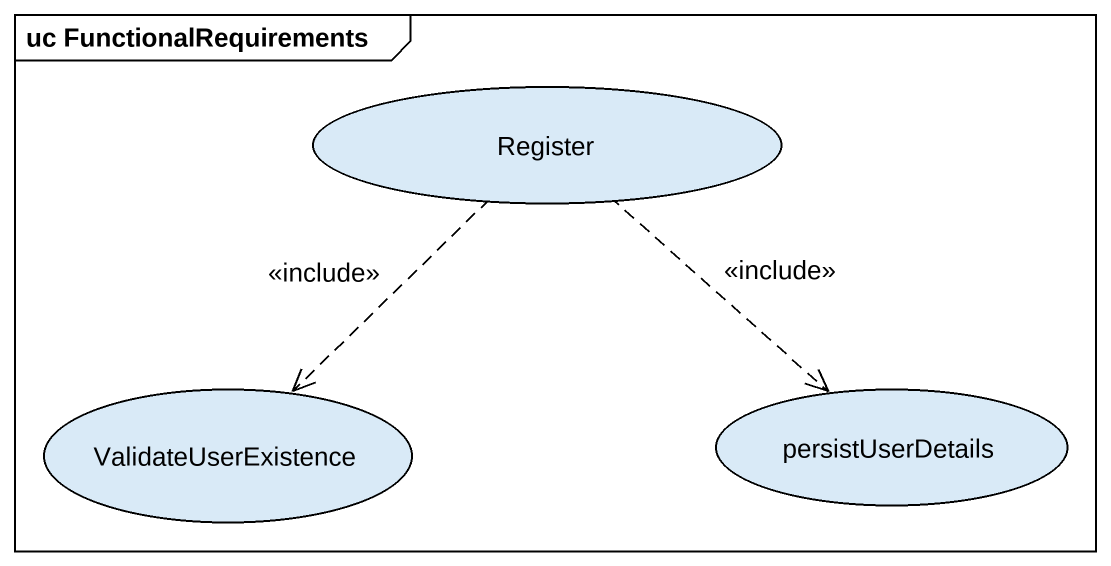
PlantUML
@startuml
mainframe uc FunctionalRequirements
usecase Register
usecase ValidateUserExistence
usecase persistUserDetails
Register ..> ValidateUserExistence : <<include>>
Register ..> persistUserDetails : <<include>>
@enduml
